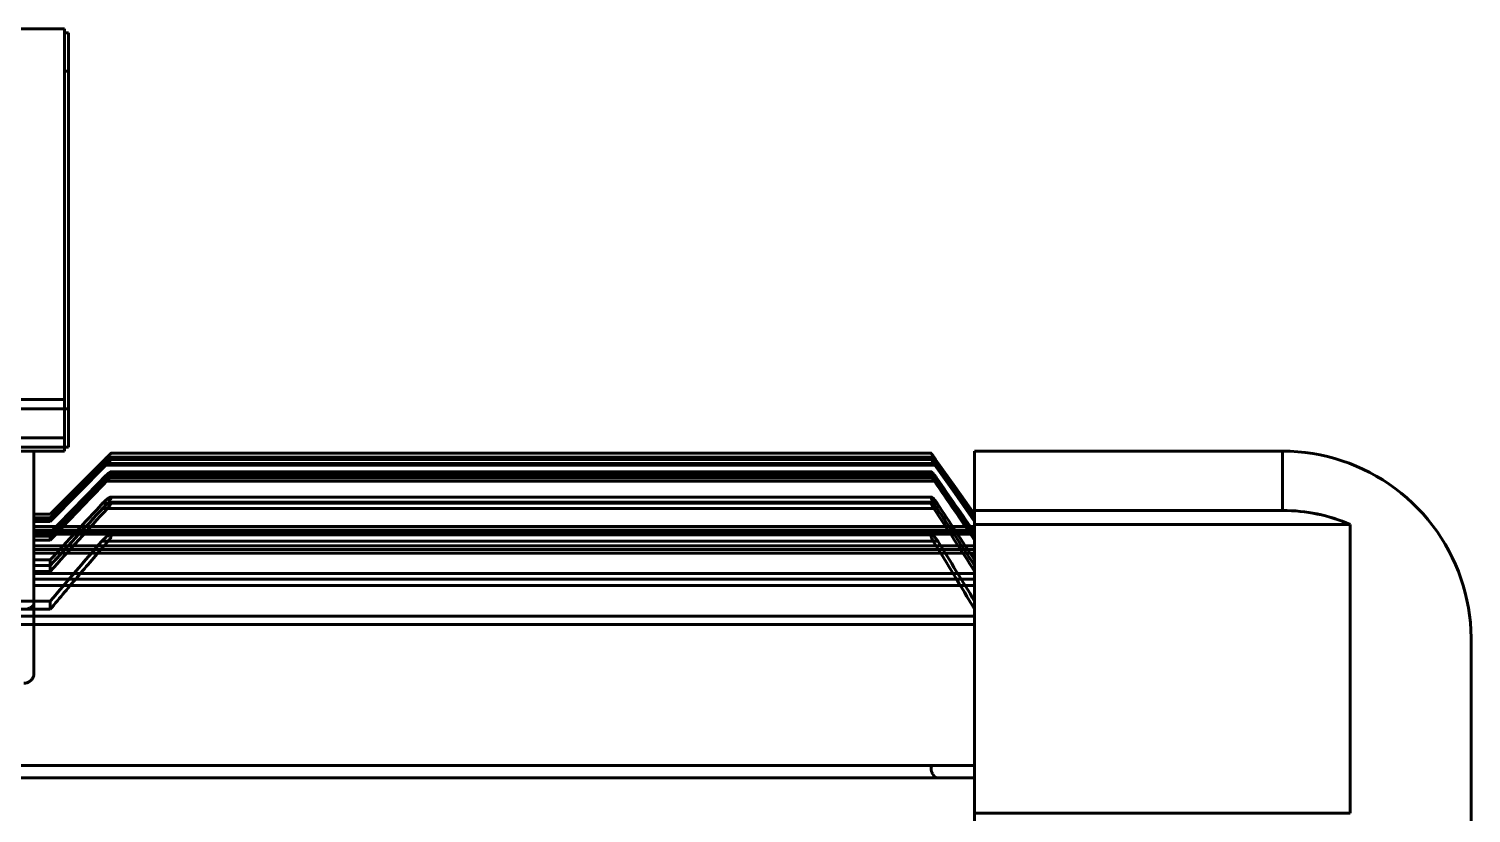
# Model space of a CAD drawing. Header units: millimetres. Extents: x -1437 to 2444, y -445 to 905.
# Drawn here: x 1610 to 2317, y 314 to 698 of the extents above; entities that cross this region are included whole.
import ezdxf

# ---------------------------------------------------------------- set-up
doc = ezdxf.new("R2010")
doc.units = ezdxf.units.MM
doc.layers.add('G-IMPT', color=8, linetype='Continuous', lineweight=40)

# ---------------------------------------------------------------- blocks, each defined once
blk = doc.blocks.new('A3-PCW-PUMP-300X250_dwg_11_PART_ligp6vd3nh57nxv0ca5b7lvza________in_ASM_CPKN_3e_250_400-7417975-前')
at = {"layer": 'G-IMPT', "lineweight": 60}
for p, q in [((1328.5, 698), (1627.5, 698)), ((1627.5, 698), (1328.5, 698)), ((1627.5, 698), (1627.5, 516.31)), ((1627.5, 698), (1627.5, 491)), ((1627.5, 696), (1627.5, 516.31)), ((1627.5, 677.3), (1627.5, 696)), ((1627.5, 696), (1629.5, 696)), ((1629.5, 511.7), (1629.5, 696)), ((1629.5, 696), (1629.5, 677.3)), ((1627.5, 497.61), (1627.5, 677.3)), ((1629.5, 677.3), (1627.5, 677.3)), ((1629.5, 677.3), (1629.5, 493)), ((1627.5, 516.31), (1328.5, 516.31)), ((1326.5, 511.7), (1629.5, 511.7)), ((1629.5, 493), (1629.5, 511.7)), ((1328.5, 497.61), (1627.5, 497.61)), ((1627.5, 497.61), (1627.5, 491)), ((1629.5, 493), (1326.5, 493)), ((1627.5, 491), (1328.5, 491)), ((1328.5, 491), (1627.5, 491)), ((1607.5, 491), (1612.5, 491)), ((1607.5, 491), (1612.5, 491)), ((1612.5, 382.01), (1612.5, 491)), ((1612.5, 382.01), (1612.5, 491)), ((1612.5, 491), (1612.5, 416.51)), ((2052.27, 488.01), (1650.35, 488.01)), ((2052.26, 490.06), (1650.37, 490.06)), ((2224.6, 491), (2073.6, 491)), ((2073.6, 461.94), (2073.6, 491)), ((2224.6, 461.94), (2224.6, 491)), ((1647.28, 486.98), (1620.5, 460.2)), ((1620.5, 460.2), (1647.28, 486.98)), ((2054.75, 484.14), (1646.89, 484.14)), ((1646.96, 484.93), (2054.7, 484.93)), ((2054.47, 486.98), (1647.28, 486.98)), ((1647.35, 486.98), (2054.42, 486.98)), ((2054.19, 484.93), (1647.67, 484.93)), ((1647.74, 484.14), (2054.15, 484.14)), ((2052.32, 480.96), (1650.29, 480.96)), ((2052.28, 487.22), (1650.35, 487.22)), ((2073.6, 460.2), (2054.47, 486.98)), ((2073.6, 460.2), (2054.47, 486.98)), ((2055.03, 476.26), (1646.5, 476.26)), ((1646.57, 477.88), (2054.98, 477.88)), ((2053.91, 477.88), (1648.06, 477.88)), ((1648.13, 476.26), (2053.87, 476.26)), ((2052.34, 479.34), (1650.27, 479.34)), ((2052.41, 468.53), (1650.17, 468.53)), ((1620.5, 460.2), (1612.5, 460.2)), ((1612.5, 460.13), (1612.5, 460.2)), ((1620.5, 460.2), (1612.5, 460.2)), ((1612.5, 454.04), (1612.5, 460.2)), ((1612.5, 460.13), (1620.5, 460.13)), ((1612.5, 460.13), (1612.5, 453.97)), ((1620.5, 460.2), (1620.5, 460.13)), ((2055.31, 462.92), (1646.11, 462.92)), ((1646.17, 465.45), (2055.26, 465.45)), ((2053.63, 465.45), (1648.45, 465.45)), ((1648.51, 462.92), (2053.59, 462.92)), ((2052.43, 466), (1650.14, 466)), ((2224.6, 461.94), (2073.6, 461.94)), ((2073.6, 461.94), (2073.6, 455.13)), ((2224.6, 461.94), (2073.6, 461.94)), ((2073.6, 461.94), (2073.6, 455.13)), ((2073.6, 460.2), (2073.6, 460.13)), ((2073.6, 454.04), (2073.6, 460.2)), ((2073.6, 460.13), (2073.6, 453.97)), ((1612.5, 457.51), (1612.5, 458.31)), ((1612.5, 458.31), (1620.5, 458.31)), ((1612.5, 458.31), (1612.5, 452.1)), ((1612.5, 456.58), (1612.5, 457.51)), ((1620.5, 457.51), (1612.5, 457.51)), ((1620.5, 457.51), (1612.5, 457.51)), ((1612.5, 451.29), (1612.5, 457.51)), ((1612.5, 451.29), (1612.5, 457.51)), ((1612.5, 456.58), (1620.5, 456.58)), ((1612.5, 456.58), (1612.5, 450.34)), ((2073.6, 454.04), (1612.5, 454.04)), ((1612.5, 454.04), (1612.5, 452.1)), ((1612.5, 453.97), (2073.6, 453.97)), ((1612.5, 451.29), (1612.5, 453.97)), ((1620.5, 458.31), (1620.5, 457.51)), ((1620.5, 457.51), (1620.5, 456.58)), ((2073.6, 458.31), (2073.6, 457.51)), ((2073.6, 458.31), (2073.6, 452.1)), ((2073.6, 457.51), (2073.6, 456.58)), ((2073.6, 451.29), (2073.6, 457.51)), ((2073.6, 451.29), (2073.6, 457.51)), ((2073.6, 456.58), (2073.6, 450.34)), ((2257.77, 455.13), (2073.6, 455.13)), ((2073.6, 313.59), (2073.6, 455.13)), ((2073.6, 455.13), (2073.6, 313.59)), ((2257.77, 455.13), (2073.6, 455.13)), ((2073.6, 452.1), (2073.6, 454.04)), ((2073.6, 451.29), (2073.6, 453.97)), ((2257.77, 455.13), (2257.77, 313.59)), ((2257.77, 313.59), (2257.77, 455.13)), ((1612.5, 452.1), (2073.6, 452.1)), ((2073.6, 451.29), (1612.5, 451.29)), ((2073.6, 451.29), (1612.5, 451.29)), ((1612.5, 444.62), (1612.5, 451.29)), ((1612.5, 449.29), (1612.5, 451)), ((1612.5, 451), (1620.5, 451)), ((1612.5, 451), (1612.5, 444.62)), ((1612.5, 450.34), (2073.6, 450.34)), ((1612.5, 442.87), (1612.5, 450.34)), ((1612.5, 447.43), (1612.5, 449.29)), ((1620.5, 449.29), (1612.5, 449.29)), ((1620.5, 449.29), (1612.5, 449.29)), ((1612.5, 442.87), (1612.5, 449.29)), ((1612.5, 442.87), (1612.5, 449.29)), ((1620.5, 447.43), (1612.5, 447.43)), ((1612.5, 447.43), (1612.5, 440.97)), ((1620.5, 451), (1620.5, 449.29)), ((1620.5, 449.29), (1620.5, 447.43)), ((2055.54, 446.89), (1645.78, 446.89)), ((1648.84, 446.89), (2053.36, 446.89)), ((2052.54, 449.97), (1649.98, 449.97)), ((2073.6, 444.62), (2073.6, 451.29)), ((2073.6, 451), (2073.6, 449.29)), ((2073.6, 451), (2073.6, 444.62)), ((2073.6, 442.87), (2073.6, 450.34)), ((2073.6, 449.29), (2073.6, 447.43)), ((2073.6, 442.87), (2073.6, 449.29)), ((2073.6, 442.87), (2073.6, 449.29)), ((2073.6, 440.97), (2073.6, 447.43)), ((1612.5, 444.62), (2073.6, 444.62)), ((2073.6, 442.87), (1612.5, 442.87)), ((2073.6, 442.87), (1612.5, 442.87)), ((1612.5, 431.01), (1612.5, 442.87)), ((1612.5, 440.97), (2073.6, 440.97)), ((1612.5, 428.2), (1612.5, 440.97)), ((2073.6, 431.01), (2073.6, 442.87)), ((2073.6, 428.2), (2073.6, 440.97)), ((1612.5, 434.99), (1612.5, 437.72)), ((1612.5, 437.72), (1620.5, 437.72)), ((1612.5, 437.72), (1612.5, 431.01)), ((1612.5, 428.2), (1612.5, 434.99)), ((1612.5, 434.99), (1620.5, 434.99)), ((1612.5, 432.08), (1612.5, 434.99)), ((1620.5, 434.99), (1612.5, 434.99)), ((1612.5, 428.2), (1612.5, 434.99)), ((1620.5, 432.08), (1612.5, 432.08)), ((1612.5, 432.08), (1612.5, 425.2)), ((1620.5, 437.72), (1620.5, 434.99)), ((1620.5, 434.99), (1620.5, 432.08)), ((2073.6, 437.72), (2073.6, 434.99)), ((2073.6, 437.72), (2073.6, 431.01)), ((2073.6, 434.99), (2073.6, 428.2)), ((2073.6, 428.2), (2073.6, 434.99)), ((2073.6, 432.08), (2073.6, 434.99)), ((2073.6, 425.2), (2073.6, 432.08)), ((1612.5, 431.01), (2073.6, 431.01)), ((2073.6, 428.2), (1612.5, 428.2)), ((2073.6, 428.2), (1612.5, 428.2)), ((1612.5, 416.51), (1612.5, 428.2)), ((1612.5, 425.2), (2073.6, 425.2)), ((1612.5, 382.01), (1612.5, 425.2)), ((2073.6, 410.17), (2073.6, 428.2)), ((2073.6, 337), (2073.6, 425.2)), ((1620.5, 417.48), (1478, 417.48)), ((1620.5, 413.49), (1620.5, 417.48)), ((2073.6, 410.17), (2073.6, 417.48)), ((2073.6, 417.48), (2073.6, 413.49)), ((1317, 410.17), (2073.6, 410.17)), ((1478, 413.49), (1620.5, 413.49)), ((2073.6, 413.49), (2073.6, 406.04)), ((2073.6, 406.04), (1317, 406.04)), ((2073.6, 337), (2073.6, 406.04)), ((2317, 183), (2317, 398.6)), ((1317, 337), (2073.6, 337)), ((2073.6, 337), (1317, 337)), ((2053.36, 337), (1337.24, 337)), ((1337.24, 337), (2053.36, 337)), ((1337.24, 337), (2053.36, 337)), ((2073.6, 330.84), (2073.6, 337)), ((2073.6, 330.84), (2073.6, 337)), ((2073.6, 330.84), (1317, 330.84)), ((1317, 330.84), (2073.6, 330.84)), ((1335.06, 330.84), (2055.54, 330.84)), ((1335.06, 330.84), (2055.54, 330.84)), ((1335.06, 330.84), (2055.54, 330.84)), ((2073.6, 298.5), (2073.6, 330.84)), ((2073.6, 298.5), (2073.6, 330.84)), ((2257.77, 313.59), (2073.6, 313.59)), ((2073.6, 313.59), (2224.6, 313.59)), ((2224.6, 313.59), (2073.6, 313.59)), ((2073.6, 313.59), (2257.77, 313.59))]:
    blk.add_line(p, q, dxfattribs=at)
at = {"layer": 'G-IMPT', "lineweight": 60, "flags": 128}
for points in [[(2224.6, 491), (2228.3, 490.93), (2231.98, 490.7), (2235.66, 490.34), (2239.32, 489.82), (2242.96, 489.16), (2246.56, 488.35), (2250.14, 487.4), (2253.67, 486.31), (2257.15, 485.08), (2260.58, 483.71), (2263.96, 482.2), (2267.27, 480.56), (2270.51, 478.79), (2273.68, 476.89), (2276.77, 474.86), (2279.78, 472.71), (2282.7, 470.45), (2285.53, 468.07), (2288.26, 465.57), (2290.88, 462.98), (2293.41, 460.27), (2295.82, 457.47), (2298.11, 454.58), (2300.29, 451.59), (2302.35, 448.52), (2304.29, 445.37), (2306.09, 442.15), (2307.77, 438.86), (2309.31, 435.5), (2310.72, 432.08), (2311.99, 428.61), (2313.12, 425.09), (2314.11, 421.53), (2314.95, 417.93), (2315.66, 414.3), (2316.21, 410.65), (2316.62, 406.98), (2316.88, 403.29), (2316.99, 399.6), (2317, 398.6)], [(1647.35, 486.98), (1633.92, 473.56), (1620.5, 460.13)], [(1620.5, 457.51), (1634.08, 471.22), (1647.67, 484.93)], [(1646.96, 484.93), (1633.73, 471.62), (1620.5, 458.31)], [(1620.5, 457.51), (1633.69, 470.83), (1646.89, 484.14)], [(1647.74, 484.14), (1634.11, 470.36), (1620.5, 456.58)], [(2054.15, 484.14), (2063.88, 470.36), (2073.6, 456.58)], [(2073.6, 457.51), (2063.9, 471.22), (2054.19, 484.93)], [(2054.42, 486.98), (2064.01, 473.56), (2073.6, 460.13)], [(2054.7, 484.93), (2064.15, 471.62), (2073.6, 458.31)], [(2073.6, 457.51), (2064.18, 470.83), (2054.75, 484.14)], [(2317, 398.6), (2317, 398.43), (2317, 397.91), (2317, 397.05), (2317, 395.85), (2317, 394.3), (2317, 392.42), (2317, 390.2), (2317, 387.66), (2317, 384.78), (2317, 381.58), (2317, 378.06), (2317, 374.24), (2317, 370.1), (2317, 365.67), (2317, 360.94), (2317, 355.93), (2317, 350.64), (2317, 345.09), (2317, 339.27), (2317, 333.21), (2317, 326.9), (2317, 320.37), (2317, 313.61), (2317, 306.65)], [(2317, 311.76), (2317, 318.57), (2317, 325.16), (2317, 331.53), (2317, 337.66), (2317, 343.55), (2317, 349.17), (2317, 354.53), (2317, 359.62), (2317, 364.42), (2317, 368.93), (2317, 373.15), (2317, 377.06), (2317, 380.66), (2317, 383.95), (2317, 386.91), (2317, 389.55), (2317, 391.85), (2317, 393.83), (2317, 395.46), (2317, 396.76), (2317, 397.71), (2317, 398.32), (2317, 398.59), (2317, 398.6)]]:
    blk.add_lwpolyline(points, dxfattribs=at)
at = {"layer": 'G-IMPT', "lineweight": 60}
for centre, radius, start, end in [((9634.1, -7250.35), 11113.16, 135.939889, 136.144619), ((11065.85, -8681.98), 13138.71, 135.799994, 135.963277), ((8453.3, -6072.08), 9444.12, 136.101845, 136.344094), ((9569.67, -7188.31), 11023.72, 135.950434, 136.145161), ((-5244.57, -4540.14), 8856.16, 34.275734, 34.501764), ((-6492.84, -5429.86), 10389.81, 34.461828, 34.653236), ((-8006.41, -6510.89), 12250.49, 34.631366, 34.784299), ((-6424.75, -5383.02), 10307.17, 34.461327, 34.643372), ((5034.27, -2669.86), 4614.53, 137.19989, 137.71319), ((5415.58, -3050.93), 5154.93, 136.98898, 137.40898), ((4670.79, -2310.29), 4101.81, 137.46078, 138.04281), ((4991.47, -2630.71), 4556.53, 137.2388, 137.7153), ((-1245.89, -1699.6), 3945.01, 32.70734, 33.24131), ((-1630.15, -1971.11), 4416.68, 33.0094, 33.48185), ((-2033.27, -2258.87), 4913.05, 33.28919, 33.67685), ((-1584.93, -1941.57), 4362.66, 33.00752, 33.44599)]:
    blk.add_arc(centre, radius, start, end, dxfattribs=at)
for points, knots in [([(1647.67, 484.93), (1647.83, 485.08), (1648.06, 485.31), (1648.36, 485.62), (1648.58, 485.86), (1648.79, 486.09), (1649.01, 486.31), (1649.18, 486.5), (1649.31, 486.64), (1649.41, 486.75), (1649.5, 486.86), (1649.62, 486.99), (1649.77, 487.16), (1649.91, 487.32), (1650, 487.43), (1650.07, 487.52), (1650.13, 487.6), (1650.2, 487.69), (1650.31, 487.85), (1650.39, 487.96), (1650.38, 488.01), (1650.34, 488.01), (1650.28, 487.98), (1650.22, 487.95), (1650.17, 487.91), (1650.12, 487.87), (1650.04, 487.81), (1649.91, 487.71), (1649.78, 487.6), (1649.66, 487.5), (1649.57, 487.42), (1649.48, 487.34), (1649.36, 487.23), (1649.19, 487.08), (1649.02, 486.92), (1648.87, 486.79), (1648.77, 486.69), (1648.66, 486.59), (1648.52, 486.45), (1648.33, 486.28), (1648.1, 486.06), (1647.8, 485.77), (1647.42, 485.39), (1647.11, 485.08), (1646.96, 484.93)], [0, 0, 0, 0, 0.055556, 0.083333, 0.111111, 0.138889, 0.166667, 0.194444, 0.208333, 0.222222, 0.236111, 0.25, 0.277778, 0.305556, 0.319444, 0.333333, 0.347222, 0.361111, 0.388889, 0.444444, 0.472222, 0.5, 0.527778, 0.541667, 0.555556, 0.569444, 0.583333, 0.611111, 0.638889, 0.652778, 0.666667, 0.680556, 0.694444, 0.722222, 0.75, 0.763889, 0.777778, 0.791667, 0.805556, 0.833333, 0.861111, 0.888889, 0.944444, 1, 1, 1, 1]), ([(1647.28, 486.98), (1647.44, 487.14), (1647.75, 487.44), (1648.12, 487.82), (1648.42, 488.12), (1648.64, 488.34), (1648.83, 488.52), (1648.97, 488.66), (1649.07, 488.77), (1649.17, 488.87), (1649.3, 489), (1649.47, 489.16), (1649.62, 489.32), (1649.74, 489.43), (1649.82, 489.51), (1649.89, 489.59), (1649.99, 489.69), (1650.11, 489.81), (1650.23, 489.92), (1650.31, 490), (1650.36, 490.05), (1650.38, 490.07), (1650.37, 490.05), (1650.33, 490), (1650.25, 489.92), (1650.14, 489.81), (1650.03, 489.7), (1649.94, 489.6), (1649.86, 489.52), (1649.78, 489.44), (1649.67, 489.33), (1649.52, 489.17), (1649.36, 489.01), (1649.22, 488.88), (1649.12, 488.77), (1649.02, 488.67), (1648.88, 488.53), (1648.7, 488.35), (1648.48, 488.13), (1648.19, 487.83), (1647.81, 487.44), (1647.5, 487.14), (1647.35, 486.98)], [0, 0, 0, 0, 0.055556, 0.111111, 0.138889, 0.166667, 0.194444, 0.208333, 0.222222, 0.236111, 0.25, 0.277778, 0.305556, 0.319444, 0.333333, 0.347222, 0.361111, 0.388889, 0.416667, 0.444444, 0.472222, 0.5, 0.527778, 0.555556, 0.583333, 0.611111, 0.638889, 0.652778, 0.666667, 0.680556, 0.694444, 0.722222, 0.75, 0.763889, 0.777778, 0.791667, 0.805556, 0.833333, 0.861111, 0.888889, 0.944444, 1, 1, 1, 1]), ([(2054.7, 484.93), (2054.58, 485.09), (2054.35, 485.41), (2054.06, 485.81), (2053.84, 486.12), (2053.67, 486.35), (2053.5, 486.57), (2053.34, 486.78), (2053.19, 486.98), (2053.04, 487.16), (2052.9, 487.34), (2052.77, 487.5), (2052.66, 487.64), (2052.55, 487.76), (2052.45, 487.86), (2052.35, 487.97), (2052.27, 488.03), (2052.24, 487.99), (2052.3, 487.85), (2052.38, 487.7), (2052.47, 487.53), (2052.6, 487.31), (2052.75, 487.07), (2052.88, 486.87), (2053.01, 486.65), (2053.2, 486.38), (2053.39, 486.08), (2053.55, 485.84), (2053.8, 485.48), (2054.01, 485.17), (2054.19, 484.93)], [0, 0, 0, 0, 0.055556, 0.111111, 0.138889, 0.166667, 0.194444, 0.222222, 0.25, 0.277778, 0.305556, 0.333333, 0.361111, 0.388889, 0.416667, 0.444444, 0.5, 0.555556, 0.611111, 0.638889, 0.666667, 0.708333, 0.75, 0.770833, 0.791667, 0.833333, 0.875, 0.895833, 0.916667, 1, 1, 1, 1]), ([(2054.42, 486.98), (2054.3, 487.15), (2054.07, 487.47), (2053.79, 487.87), (2053.57, 488.19), (2053.41, 488.41), (2053.25, 488.63), (2053.1, 488.85), (2052.96, 489.05), (2052.82, 489.24), (2052.7, 489.42), (2052.59, 489.58), (2052.49, 489.72), (2052.41, 489.84), (2052.34, 489.94), (2052.27, 490.04), (2052.25, 490.07), (2052.27, 490.05), (2052.31, 489.99), (2052.4, 489.88), (2052.51, 489.72), (2052.61, 489.58), (2052.73, 489.42), (2052.86, 489.24), (2052.99, 489.05), (2053.14, 488.85), (2053.29, 488.63), (2053.45, 488.41), (2053.61, 488.18), (2053.83, 487.87), (2054.12, 487.47), (2054.35, 487.15), (2054.47, 486.98)], [0, 0, 0, 0, 0.055556, 0.111111, 0.138889, 0.166667, 0.194444, 0.222222, 0.25, 0.277778, 0.305556, 0.333333, 0.361111, 0.388889, 0.416667, 0.444444, 0.5, 0.527778, 0.555556, 0.611111, 0.638889, 0.666667, 0.694444, 0.722222, 0.75, 0.777778, 0.805556, 0.833333, 0.861111, 0.888889, 0.944444, 1, 1, 1, 1]), ([(1648.06, 477.88), (1648.22, 478.03), (1648.45, 478.26), (1648.73, 478.58), (1648.94, 478.82), (1649.15, 479.06), (1649.35, 479.29), (1649.51, 479.49), (1649.63, 479.64), (1649.72, 479.75), (1649.8, 479.86), (1649.91, 480), (1650.03, 480.17), (1650.14, 480.33), (1650.21, 480.45), (1650.26, 480.53), (1650.29, 480.61), (1650.33, 480.7), (1650.37, 480.8), (1650.38, 480.89), (1650.36, 480.94), (1650.3, 480.96), (1650.21, 480.95), (1650.11, 480.91), (1650.02, 480.87), (1649.95, 480.83), (1649.88, 480.78), (1649.77, 480.72), (1649.63, 480.62), (1649.47, 480.51), (1649.34, 480.41), (1649.25, 480.34), (1649.15, 480.26), (1649.01, 480.15), (1648.83, 480), (1648.61, 479.82), (1648.39, 479.63), (1648.17, 479.43), (1647.94, 479.22), (1647.71, 479.01), (1647.41, 478.72), (1647.03, 478.34), (1646.72, 478.03), (1646.57, 477.88)], [0, 0, 0, 0, 0.055556, 0.083333, 0.111111, 0.138889, 0.166667, 0.194444, 0.208333, 0.222222, 0.236111, 0.25, 0.277778, 0.305556, 0.319444, 0.333333, 0.347222, 0.361111, 0.388889, 0.416667, 0.444444, 0.472222, 0.5, 0.527778, 0.541667, 0.555556, 0.569444, 0.583333, 0.611111, 0.638889, 0.652778, 0.666667, 0.680556, 0.694444, 0.722222, 0.75, 0.777778, 0.805556, 0.833333, 0.861111, 0.888889, 0.944444, 1, 1, 1, 1]), ([(1646.89, 484.14), (1647.05, 484.29), (1647.36, 484.6), (1647.74, 484.98), (1648.04, 485.27), (1648.27, 485.49), (1648.46, 485.66), (1648.6, 485.8), (1648.71, 485.9), (1648.82, 486), (1648.96, 486.13), (1649.13, 486.29), (1649.3, 486.43), (1649.43, 486.55), (1649.52, 486.63), (1649.61, 486.71), (1649.73, 486.81), (1649.87, 486.92), (1650, 487.01), (1650.09, 487.08), (1650.14, 487.12), (1650.19, 487.16), (1650.26, 487.19), (1650.35, 487.24), (1650.41, 487.21), (1650.33, 487.07), (1650.23, 486.92), (1650.16, 486.82), (1650.1, 486.74), (1650.04, 486.66), (1649.95, 486.54), (1649.82, 486.38), (1649.67, 486.22), (1649.55, 486.08), (1649.46, 485.97), (1649.36, 485.86), (1649.23, 485.72), (1649.06, 485.53), (1648.85, 485.3), (1648.64, 485.07), (1648.42, 484.84), (1648.12, 484.53), (1647.89, 484.29), (1647.74, 484.14)], [0, 0, 0, 0, 0.055556, 0.111111, 0.138889, 0.166667, 0.194444, 0.208333, 0.222222, 0.236111, 0.25, 0.277778, 0.305556, 0.319444, 0.333333, 0.347222, 0.361111, 0.388889, 0.416667, 0.430556, 0.444444, 0.458333, 0.472222, 0.5, 0.555556, 0.611111, 0.638889, 0.652778, 0.666667, 0.680556, 0.694444, 0.722222, 0.75, 0.763889, 0.777778, 0.791667, 0.805556, 0.833333, 0.861111, 0.888889, 0.916667, 0.944444, 1, 1, 1, 1]), ([(2054.15, 484.14), (2054.03, 484.3), (2053.85, 484.55), (2053.63, 484.88), (2053.47, 485.12), (2053.31, 485.36), (2053.16, 485.59), (2053.01, 485.82), (2052.88, 486.03), (2052.75, 486.24), (2052.63, 486.44), (2052.52, 486.61), (2052.44, 486.77), (2052.37, 486.91), (2052.29, 487.07), (2052.24, 487.2), (2052.27, 487.23), (2052.33, 487.2), (2052.39, 487.15), (2052.47, 487.07), (2052.57, 486.97), (2052.68, 486.85), (2052.8, 486.71), (2052.94, 486.55), (2053.08, 486.37), (2053.23, 486.19), (2053.39, 485.99), (2053.54, 485.78), (2053.71, 485.56), (2053.88, 485.34), (2054.11, 485.03), (2054.39, 484.63), (2054.63, 484.3), (2054.75, 484.14)], [0, 0, 0, 0, 0.055556, 0.083333, 0.111111, 0.138889, 0.166667, 0.194444, 0.222222, 0.25, 0.277778, 0.305556, 0.333333, 0.361111, 0.388889, 0.444444, 0.5, 0.527778, 0.555556, 0.583333, 0.611111, 0.638889, 0.666667, 0.694444, 0.722222, 0.75, 0.777778, 0.805556, 0.833333, 0.861111, 0.888889, 0.944444, 1, 1, 1, 1]), ([(2054.98, 477.88), (2054.86, 478.04), (2054.63, 478.36), (2054.35, 478.76), (2054.12, 479.07), (2053.94, 479.29), (2053.77, 479.51), (2053.61, 479.71), (2053.44, 479.91), (2053.28, 480.09), (2053.13, 480.26), (2052.99, 480.42), (2052.85, 480.56), (2052.73, 480.69), (2052.61, 480.79), (2052.51, 480.87), (2052.42, 480.93), (2052.33, 480.97), (2052.25, 480.95), (2052.26, 480.83), (2052.29, 480.68), (2052.34, 480.54), (2052.41, 480.38), (2052.49, 480.2), (2052.59, 480.01), (2052.7, 479.8), (2052.83, 479.57), (2052.96, 479.34), (2053.11, 479.11), (2053.26, 478.86), (2053.41, 478.62), (2053.62, 478.29), (2053.79, 478.04), (2053.91, 477.88)], [0, 0, 0, 0, 0.055556, 0.111111, 0.138889, 0.166667, 0.194444, 0.222222, 0.25, 0.277778, 0.305556, 0.333333, 0.361111, 0.388889, 0.416667, 0.444444, 0.472222, 0.5, 0.555556, 0.611111, 0.638889, 0.666667, 0.694444, 0.722222, 0.75, 0.777778, 0.805556, 0.833333, 0.861111, 0.888889, 0.916667, 0.944444, 1, 1, 1, 1]), ([(1646.5, 476.26), (1646.66, 476.42), (1646.96, 476.72), (1647.34, 477.1), (1647.65, 477.39), (1647.88, 477.61), (1648.11, 477.81), (1648.33, 478.01), (1648.55, 478.2), (1648.77, 478.39), (1648.95, 478.53), (1649.09, 478.64), (1649.19, 478.72), (1649.29, 478.8), (1649.42, 478.89), (1649.58, 479), (1649.73, 479.1), (1649.84, 479.17), (1649.91, 479.21), (1649.98, 479.25), (1650.07, 479.29), (1650.18, 479.33), (1650.28, 479.35), (1650.35, 479.33), (1650.37, 479.28), (1650.37, 479.2), (1650.35, 479.1), (1650.31, 479), (1650.27, 478.9), (1650.19, 478.76), (1650.07, 478.57), (1649.95, 478.4), (1649.84, 478.26), (1649.76, 478.15), (1649.68, 478.03), (1649.56, 477.88), (1649.41, 477.69), (1649.21, 477.45), (1649, 477.21), (1648.79, 476.97), (1648.51, 476.65), (1648.28, 476.42), (1648.13, 476.26)], [0, 0, 0, 0, 0.055556, 0.111111, 0.138889, 0.166667, 0.194444, 0.222222, 0.25, 0.277778, 0.305556, 0.319444, 0.333333, 0.347222, 0.361111, 0.388889, 0.416667, 0.430556, 0.444444, 0.458333, 0.472222, 0.5, 0.527778, 0.555556, 0.583333, 0.611111, 0.638889, 0.652778, 0.666667, 0.694444, 0.722222, 0.75, 0.763889, 0.777778, 0.791667, 0.805556, 0.833333, 0.861111, 0.888889, 0.916667, 0.944444, 1, 1, 1, 1]), ([(2053.87, 476.26), (2053.75, 476.43), (2053.58, 476.67), (2053.37, 477.01), (2053.22, 477.25), (2053.07, 477.5), (2052.93, 477.74), (2052.79, 477.97), (2052.67, 478.19), (2052.57, 478.4), (2052.47, 478.6), (2052.39, 478.78), (2052.33, 478.93), (2052.28, 479.07), (2052.25, 479.22), (2052.26, 479.33), (2052.34, 479.35), (2052.45, 479.31), (2052.53, 479.26), (2052.64, 479.17), (2052.76, 479.07), (2052.89, 478.95), (2053.03, 478.81), (2053.17, 478.65), (2053.32, 478.48), (2053.49, 478.3), (2053.65, 478.1), (2053.81, 477.89), (2053.99, 477.68), (2054.16, 477.46), (2054.39, 477.15), (2054.68, 476.75), (2054.91, 476.43), (2055.03, 476.26)], [0, 0, 0, 0, 0.055556, 0.083333, 0.111111, 0.138889, 0.166667, 0.194444, 0.222222, 0.25, 0.277778, 0.305556, 0.333333, 0.361111, 0.388889, 0.444444, 0.5, 0.527778, 0.555556, 0.583333, 0.611111, 0.638889, 0.666667, 0.694444, 0.722222, 0.75, 0.777778, 0.805556, 0.833333, 0.861111, 0.888889, 0.944444, 1, 1, 1, 1]), ([(1648.45, 465.45), (1648.61, 465.61), (1648.83, 465.85), (1649.1, 466.18), (1649.3, 466.43), (1649.49, 466.67), (1649.68, 466.92), (1649.82, 467.12), (1649.92, 467.27), (1649.99, 467.39), (1650.06, 467.5), (1650.14, 467.65), (1650.23, 467.83), (1650.32, 468.02), (1650.37, 468.18), (1650.38, 468.31), (1650.36, 468.42), (1650.32, 468.48), (1650.27, 468.51), (1650.23, 468.52), (1650.18, 468.53), (1650.11, 468.53), (1650, 468.51), (1649.86, 468.46), (1649.75, 468.42), (1649.67, 468.38), (1649.59, 468.33), (1649.46, 468.26), (1649.3, 468.17), (1649.13, 468.06), (1648.99, 467.97), (1648.89, 467.89), (1648.78, 467.81), (1648.64, 467.71), (1648.45, 467.57), (1648.23, 467.39), (1648, 467.2), (1647.78, 467), (1647.47, 466.73), (1646.93, 466.23), (1646.48, 465.76), (1646.17, 465.45)], [0, 0, 0, 0, 0.055556, 0.083333, 0.111111, 0.138889, 0.166667, 0.194444, 0.208333, 0.222222, 0.236111, 0.25, 0.277778, 0.305556, 0.333333, 0.361111, 0.388889, 0.416667, 0.430556, 0.444444, 0.458333, 0.472222, 0.5, 0.527778, 0.541667, 0.555556, 0.569444, 0.583333, 0.611111, 0.638889, 0.652778, 0.666667, 0.680556, 0.694444, 0.722222, 0.75, 0.777778, 0.805556, 0.833333, 0.888889, 1, 1, 1, 1]), ([(2055.26, 465.45), (2055.15, 465.61), (2054.92, 465.94), (2054.63, 466.34), (2054.4, 466.65), (2054.23, 466.87), (2054.05, 467.08), (2053.88, 467.28), (2053.72, 467.48), (2053.55, 467.66), (2053.39, 467.83), (2053.23, 467.98), (2053.08, 468.12), (2052.94, 468.25), (2052.8, 468.35), (2052.68, 468.43), (2052.58, 468.49), (2052.48, 468.53), (2052.39, 468.53), (2052.33, 468.51), (2052.29, 468.47), (2052.25, 468.37), (2052.26, 468.17), (2052.34, 467.89), (2052.44, 467.62), (2052.52, 467.41), (2052.63, 467.19), (2052.75, 466.95), (2052.88, 466.71), (2053.01, 466.46), (2053.15, 466.2), (2053.36, 465.87), (2053.52, 465.61), (2053.63, 465.45)], [0, 0, 0, 0, 0.055556, 0.111111, 0.138889, 0.166667, 0.194444, 0.222222, 0.25, 0.277778, 0.305556, 0.333333, 0.361111, 0.388889, 0.416667, 0.444444, 0.472222, 0.5, 0.527778, 0.555556, 0.583333, 0.611111, 0.666667, 0.722222, 0.75, 0.777778, 0.805556, 0.833333, 0.861111, 0.888889, 0.916667, 0.944444, 1, 1, 1, 1]), ([(1646.11, 462.92), (1646.41, 463.23), (1646.86, 463.7), (1647.4, 464.2), (1647.71, 464.47), (1647.94, 464.67), (1648.16, 464.86), (1648.39, 465.04), (1648.58, 465.18), (1648.72, 465.28), (1648.83, 465.36), (1648.93, 465.43), (1649.07, 465.53), (1649.24, 465.64), (1649.41, 465.73), (1649.53, 465.8), (1649.62, 465.84), (1649.71, 465.88), (1649.82, 465.93), (1649.95, 465.98), (1650.07, 466), (1650.15, 466), (1650.2, 466), (1650.25, 465.98), (1650.3, 465.95), (1650.35, 465.9), (1650.38, 465.79), (1650.38, 465.66), (1650.34, 465.5), (1650.26, 465.31), (1650.17, 465.13), (1650.09, 464.99), (1650.03, 464.87), (1649.96, 464.76), (1649.86, 464.6), (1649.72, 464.4), (1649.54, 464.15), (1649.35, 463.9), (1649.16, 463.65), (1648.89, 463.32), (1648.67, 463.08), (1648.51, 462.92)], [0, 0, 0, 0, 0.111111, 0.166667, 0.194444, 0.222222, 0.25, 0.277778, 0.305556, 0.319444, 0.333333, 0.347222, 0.361111, 0.388889, 0.416667, 0.430556, 0.444444, 0.458333, 0.472222, 0.5, 0.527778, 0.541667, 0.555556, 0.569444, 0.583333, 0.611111, 0.638889, 0.666667, 0.694444, 0.722222, 0.75, 0.763889, 0.777778, 0.791667, 0.805556, 0.833333, 0.861111, 0.888889, 0.916667, 0.944444, 1, 1, 1, 1]), ([(2053.59, 462.92), (2053.48, 463.09), (2053.31, 463.34), (2053.11, 463.68), (2052.97, 463.93), (2052.84, 464.18), (2052.71, 464.42), (2052.6, 464.66), (2052.5, 464.89), (2052.42, 465.1), (2052.32, 465.36), (2052.25, 465.64), (2052.26, 465.84), (2052.3, 465.94), (2052.35, 465.99), (2052.41, 466), (2052.5, 465.99), (2052.6, 465.96), (2052.72, 465.9), (2052.84, 465.82), (2052.98, 465.71), (2053.12, 465.59), (2053.27, 465.45), (2053.43, 465.3), (2053.59, 465.13), (2053.76, 464.95), (2053.93, 464.76), (2054.1, 464.55), (2054.27, 464.34), (2054.45, 464.12), (2054.68, 463.81), (2054.97, 463.41), (2055.19, 463.08), (2055.31, 462.92)], [0, 0, 0, 0, 0.055556, 0.083333, 0.111111, 0.138889, 0.166667, 0.194444, 0.222222, 0.25, 0.277778, 0.333333, 0.388889, 0.416667, 0.444444, 0.472222, 0.5, 0.527778, 0.555556, 0.583333, 0.611111, 0.638889, 0.666667, 0.694444, 0.722222, 0.75, 0.777778, 0.805556, 0.833333, 0.861111, 0.888889, 0.944444, 1, 1, 1, 1]), ([(1645.78, 446.89), (1646.07, 447.22), (1646.67, 447.85), (1647.44, 448.54), (1647.98, 448.96), (1648.28, 449.18), (1648.5, 449.33), (1648.72, 449.47), (1648.93, 449.6), (1649.14, 449.72), (1649.31, 449.79), (1649.43, 449.84), (1649.56, 449.89), (1649.71, 449.94), (1649.85, 449.97), (1649.98, 449.98), (1650.06, 449.97), (1650.16, 449.94), (1650.25, 449.89), (1650.33, 449.81), (1650.38, 449.69), (1650.38, 449.54), (1650.35, 449.35), (1650.3, 449.17), (1650.2, 448.88), (1650.05, 448.56), (1649.8, 448.17), (1649.58, 447.82), (1649.27, 447.4), (1648.99, 447.06), (1648.84, 446.89)], [0, 0, 0, 0, 0.111111, 0.222222, 0.277778, 0.305556, 0.333333, 0.361111, 0.388889, 0.416667, 0.444444, 0.458333, 0.472222, 0.5, 0.527778, 0.541667, 0.569444, 0.583333, 0.611111, 0.638889, 0.666667, 0.694444, 0.722222, 0.75, 0.763889, 0.833333, 0.861111, 0.888889, 0.944444, 1, 1, 1, 1]), ([(2053.36, 446.89), (2053.14, 447.25), (2052.85, 447.75), (2052.55, 448.44), (2052.4, 448.83), (2052.32, 449.11), (2052.28, 449.31), (2052.26, 449.49), (2052.25, 449.69), (2052.3, 449.83), (2052.38, 449.92), (2052.49, 449.99), (2052.66, 449.97), (2052.84, 449.89), (2052.95, 449.83), (2053.13, 449.73), (2053.36, 449.55), (2053.62, 449.31), (2054.05, 448.9), (2054.71, 448.13), (2055.27, 447.32), (2055.54, 446.89)], [0, 0, 0, 0, 0.111111, 0.166667, 0.222222, 0.25, 0.277778, 0.305556, 0.333333, 0.388889, 0.416667, 0.444444, 0.513889, 0.548611, 0.565972, 0.583333, 0.652778, 0.6875, 0.722222, 0.861111, 1, 1, 1, 1]), ([(1612.5, 416.51), (1612.5, 416.31), (1612.43, 415.9), (1612.15, 415.39), (1611.83, 415.01), (1611.53, 414.73), (1611.17, 414.47), (1610.77, 414.24), (1610.32, 414.02), (1609.65, 413.78), (1608.72, 413.56), (1607.91, 413.5), (1607.5, 413.49)], [0, 0, 0, 0, 0.142857, 0.285714, 0.357143, 0.428571, 0.5, 0.571429, 0.642857, 0.714286, 0.857143, 1, 1, 1, 1]), ([(1607.5, 377.27), (1607.73, 377.28), (1608.06, 377.3), (1608.5, 377.37), (1608.92, 377.46), (1609.33, 377.6), (1609.71, 377.77), (1609.98, 377.91), (1610.23, 378.05), (1610.47, 378.22), (1610.7, 378.39), (1610.91, 378.57), (1611.11, 378.75), (1611.36, 379.02), (1611.57, 379.29), (1611.76, 379.56), (1611.94, 379.85), (1612.19, 380.36), (1612.44, 381.1), (1612.5, 381.71), (1612.5, 382.01)], [0, 0, 0, 0, 0.071429, 0.107143, 0.142857, 0.214286, 0.25, 0.285714, 0.321429, 0.357143, 0.392857, 0.428571, 0.464286, 0.5, 0.571429, 0.607143, 0.642857, 0.714286, 0.857143, 1, 1, 1, 1]), ([(2053.36, 337), (2053.25, 337), (2053.09, 336.98), (2052.91, 336.91), (2052.78, 336.83), (2052.66, 336.72), (2052.55, 336.59), (2052.46, 336.44), (2052.38, 336.26), (2052.32, 336.06), (2052.27, 335.76), (2052.24, 335.34), (2052.3, 334.87), (2052.38, 334.49), (2052.45, 334.2), (2052.54, 333.91), (2052.65, 333.63), (2052.77, 333.36), (2052.9, 333.09), (2053.04, 332.84), (2053.19, 332.6), (2053.34, 332.37), (2053.5, 332.16), (2053.67, 331.96), (2053.83, 331.77), (2054.01, 331.6), (2054.18, 331.45), (2054.35, 331.31), (2054.53, 331.19), (2054.7, 331.08), (2054.93, 330.97), (2055.21, 330.87), (2055.43, 330.84), (2055.54, 330.84)], [0, 0, 0, 0, 0.055556, 0.083333, 0.111111, 0.138889, 0.166667, 0.194444, 0.222222, 0.25, 0.277778, 0.333333, 0.388889, 0.416667, 0.444444, 0.472222, 0.5, 0.527778, 0.555556, 0.583333, 0.611111, 0.638889, 0.666667, 0.694444, 0.722222, 0.75, 0.777778, 0.805556, 0.833333, 0.861111, 0.888889, 0.944444, 1, 1, 1, 1]), ([(2055.54, 330.84), (2055.43, 330.84), (2055.21, 330.87), (2054.93, 330.97), (2054.7, 331.08), (2054.53, 331.19), (2054.35, 331.31), (2054.18, 331.45), (2054.01, 331.6), (2053.84, 331.77), (2053.67, 331.96), (2053.5, 332.16), (2053.34, 332.37), (2053.19, 332.6), (2053.04, 332.84), (2052.9, 333.09), (2052.77, 333.36), (2052.65, 333.63), (2052.54, 333.91), (2052.45, 334.2), (2052.38, 334.49), (2052.3, 334.87), (2052.24, 335.34), (2052.27, 335.76), (2052.32, 336.06), (2052.38, 336.26), (2052.46, 336.44), (2052.55, 336.59), (2052.66, 336.72), (2052.78, 336.83), (2052.91, 336.91), (2053.09, 336.98), (2053.25, 337), (2053.36, 337)], [0, 0, 0, 0, 0.055556, 0.111111, 0.138889, 0.166667, 0.194444, 0.222222, 0.25, 0.277778, 0.305556, 0.333333, 0.361111, 0.388889, 0.416667, 0.444444, 0.472222, 0.5, 0.527778, 0.555556, 0.583333, 0.611111, 0.666667, 0.722222, 0.75, 0.777778, 0.805556, 0.833333, 0.861111, 0.888889, 0.916667, 0.944444, 1, 1, 1, 1])]:
    blk.add_open_spline(points, degree=3, knots=knots, dxfattribs=at)
for points in [[(2257.77, 455.13), (2252.48, 457.38), (2241.65, 460.77), (2230.36, 461.93), (2224.6, 461.94)], [(2257.77, 455.13), (2252.47, 457.38), (2241.64, 460.78), (2230.36, 461.93), (2224.6, 461.94)], [(1620.5, 417.48), (1624.68, 422.42), (1633.07, 432.25), (1641.53, 442.02), (1645.78, 446.89)], [(1648.84, 446.89), (1644.07, 441.37), (1634.57, 430.28), (1625.17, 419.1), (1620.5, 413.49)], [(2073.6, 413.49), (2070.27, 419.08), (2063.57, 430.25), (2056.78, 441.35), (2053.36, 446.89)], [(2073.6, 417.48), (2070.62, 422.41), (2064.64, 432.23), (2058.58, 442.01), (2055.54, 446.89)], [(2073.6, 337), (2070.27, 337), (2063.57, 337), (2056.78, 337), (2053.36, 337)], [(2053.36, 337), (2056.78, 337), (2063.57, 337), (2070.27, 337), (2073.6, 337)], [(2055.54, 330.84), (2058.58, 330.84), (2064.64, 330.84), (2070.62, 330.84), (2073.6, 330.84)], [(2073.6, 330.84), (2070.62, 330.84), (2064.64, 330.84), (2058.58, 330.84), (2055.54, 330.84)], [(2224.6, 313.59), (2230.36, 313.59), (2241.64, 313.59), (2252.47, 313.59), (2257.77, 313.59)], [(2257.77, 313.59), (2252.48, 313.59), (2241.65, 313.59), (2230.36, 313.59), (2224.6, 313.59)]]:
    blk.add_open_spline(points, degree=3, dxfattribs=at)

msp = doc.modelspace()

# ---------------------------------------------------------------- block references
at = {"layer": 'G-IMPT', "lineweight": 60}
msp.add_blockref('A3-PCW-PUMP-300X250_dwg_11_PART_ligp6vd3nh57nxv0ca5b7lvza________in_ASM_CPKN_3e_250_400-7417975-前', (0, 0), dxfattribs=at)

doc.saveas('drawing.dxf')
